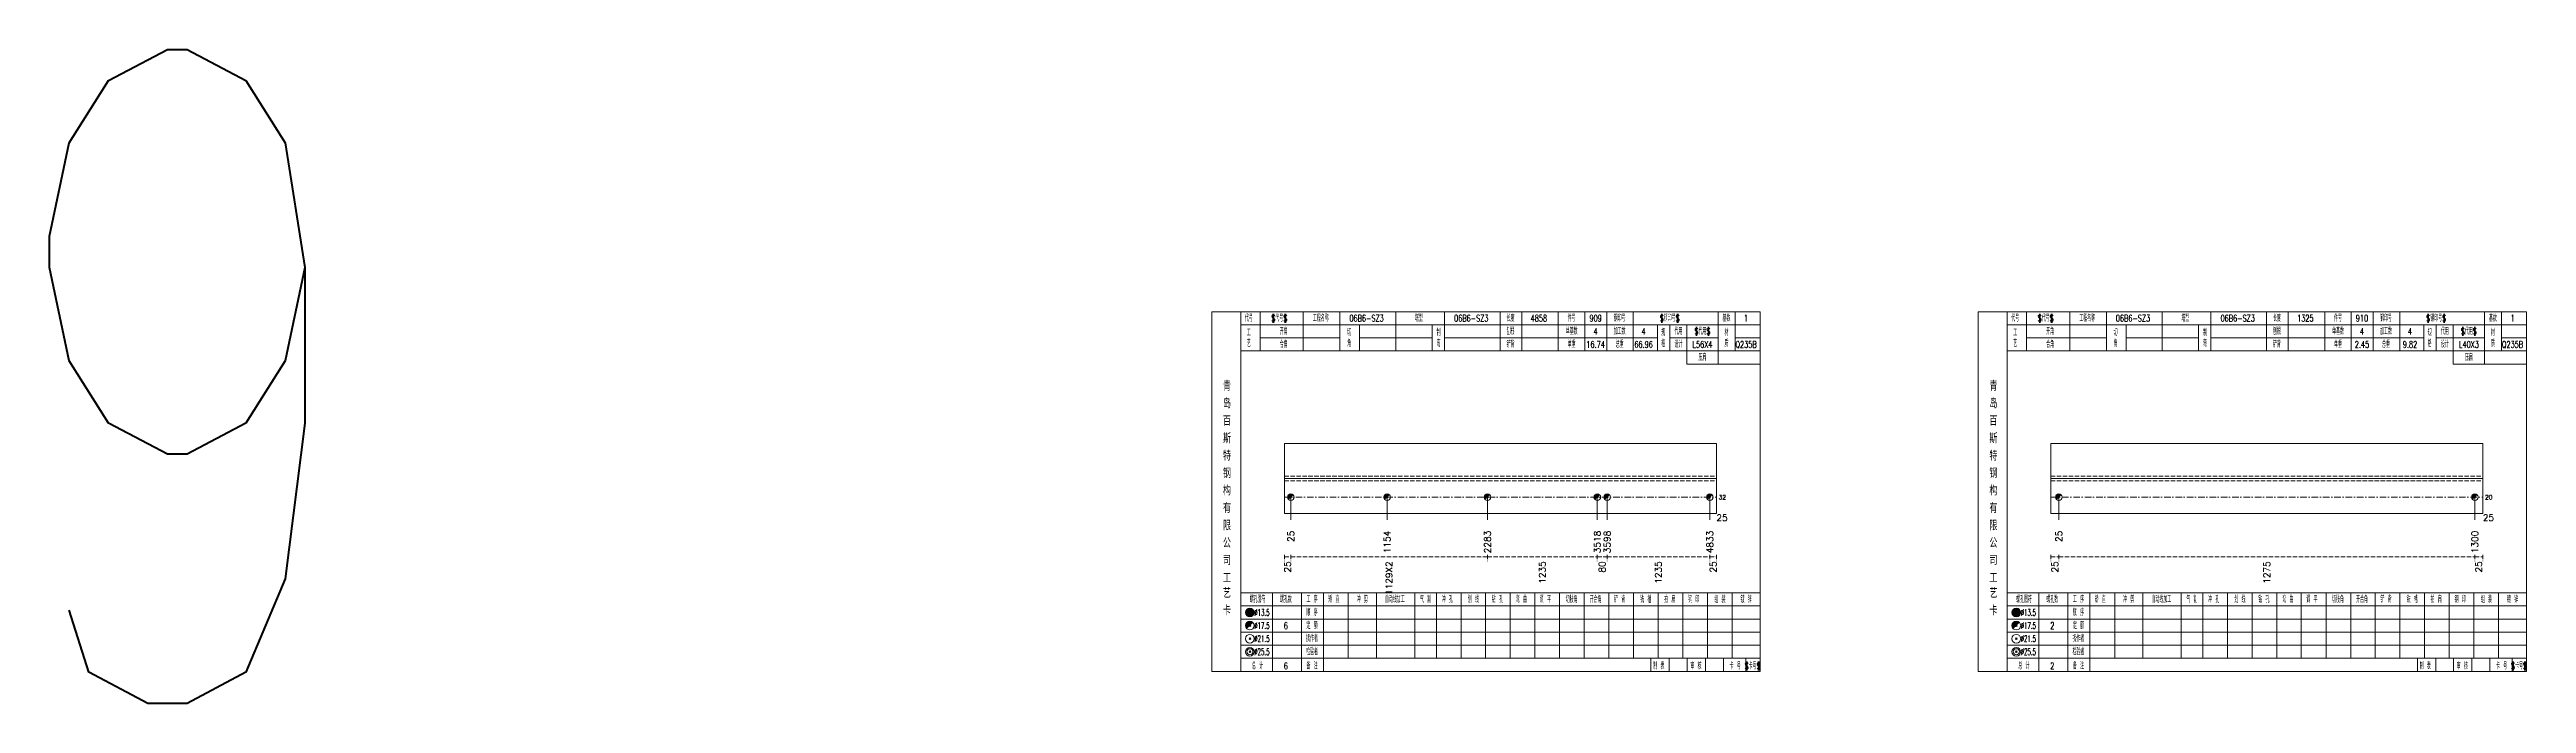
# Model space of a CAD drawing. Extents: x -533 to 8774, y 0 to 7979.
# Drawn here: x -533 to 603, y 1019 to 1319 of the extents above; entities that cross this region are included whole.
import ezdxf
from ezdxf.enums import TextEntityAlignment as Align

# ---------------------------------------------------------------- set-up
doc = ezdxf.new("R2010")
doc.units = 0
doc.header["$MEASUREMENT"] = 0
doc.linetypes.add('一点画线', pattern=[5.2, 3, -1, 0.2, -1])
doc.linetypes.add('虚线', pattern=[2.75, 2, -0.75])
doc.layers.get('0').update_dxf_attribs({"linetype": 'CONTINUOUS', "lineweight": 25})
for name, color, linetype, lineweight in [('1', 7, 'CONTINUOUS', 25), ('4', 7, 'CONTINUOUS', 25), ('5', 7, 'CONTINUOUS', 25)]:
    doc.layers.add(name, color=color, linetype=linetype, lineweight=lineweight)
doc.styles.get("Standard").update_dxf_attribs({"font": 'simplex.shx', "width": 0.7, "height": 3, "bigfont": 'gbhzfs.shx'})

# ---------------------------------------------------------------- blocks, each defined once
blk = doc.blocks.new('孔17.5')
at = {"layer": '5', "color": 7, "linetype": 'Continuous', "lineweight": 0}
for p, q in [((-0.2, -0.2), (0.2, 0.2)), ((-0.2, 0.2), (0.2, -0.2))]:
    blk.add_line(p, q, dxfattribs=at)
at = {"layer": '5', "color": 7, "linetype": 'Continuous', "lineweight": 13}
blk.add_circle((0, 0), 1, dxfattribs=at)
for radius in [0.9, 0.8, 0.7, 0.6, 0.5, 0.4, 0.3, 0.2, 0.1]:
    blk.add_arc((0, 0), radius, 45, 225, dxfattribs=at)

msp = doc.modelspace()

# ---------------------------------------------------------------- linework, layer by layer
at = {"color": 7, "linetype": 'Continuous', "lineweight": 18}
for p, q in [((33.3, 1138.3), (33.3, 1106.1)), ((33.3, 1138.3), (231.4, 1138.3)), ((231.4, 1138.3), (231.4, 1106.1)), ((384.7, 1138.3), (384.7, 1106.1)), ((384.7, 1138.3), (582.8, 1138.3)), ((582.8, 1138.3), (582.8, 1106.1)), ((33.3, 1122.2), (231.4, 1122.2)), ((384.7, 1122.2), (582.8, 1122.2))]:
    msp.add_line(p, q, dxfattribs=at)
at = {"color": 1, "linetype": '虚线', "lineweight": 18}
for p, q in [((33.3, 1123.3), (231.4, 1123.3)), ((33.3, 1121.1), (231.4, 1121.1)), ((384.7, 1123.3), (582.8, 1123.3)), ((384.7, 1121.1), (582.8, 1121.1))]:
    msp.add_line(p, q, dxfattribs=at)
at = {"color": 3, "linetype": '一点画线', "lineweight": 13}
for p, q in [((33.3, 1113.6), (231.4, 1113.6)), ((384.7, 1113.6), (582.8, 1113.6))]:
    msp.add_line(p, q, dxfattribs=at)
at = {"color": 7, "linetype": 'Continuous', "lineweight": 13}
for p, q in [((36.3, 1113.6), (36.3, 1103.2)), ((80.4, 1113.6), (80.4, 1103.2)), ((126.4, 1113.6), (126.4, 1103.2)), ((176.8, 1113.6), (176.8, 1103.2)), ((181.3, 1113.6), (181.3, 1103.2)), ((228.4, 1113.6), (228.4, 1103.2)), ((388.4, 1113.6), (388.4, 1103.2)), ((579.1, 1113.6), (579.1, 1103.2))]:
    msp.add_line(p, q, dxfattribs=at)
at = {"color": 8, "linetype": '虚线', "lineweight": 9}
for p, q in [((33.3, 1087.2), (33.3, 1084.2)), ((33.3, 1086.2), (36.3, 1086.2)), ((36.3, 1087.2), (36.3, 1084.2)), ((36.3, 1087.2), (36.3, 1084.2)), ((36.3, 1086.2), (126.4, 1086.2)), ((126.4, 1087.2), (126.4, 1084.2)), ((126.4, 1087.2), (126.4, 1084.2)), ((126.4, 1086.2), (176.8, 1086.2)), ((176.8, 1087.2), (176.8, 1084.2)), ((176.8, 1087.2), (176.8, 1084.2)), ((176.8, 1086.2), (181.3, 1086.2)), ((181.3, 1087.2), (181.3, 1084.2)), ((181.3, 1087.2), (181.3, 1084.2)), ((181.3, 1086.2), (228.4, 1086.2)), ((228.4, 1087.2), (228.4, 1084.2)), ((228.4, 1087.2), (228.4, 1084.2)), ((228.4, 1086.2), (231.4, 1086.2)), ((231.4, 1087.2), (231.4, 1084.2)), ((384.7, 1087.2), (384.7, 1084.2)), ((384.7, 1086.2), (388.4, 1086.2)), ((388.4, 1087.2), (388.4, 1084.2)), ((388.4, 1087.2), (388.4, 1084.2)), ((388.4, 1086.2), (579.1, 1086.2)), ((579.1, 1087.2), (579.1, 1084.2)), ((579.1, 1087.2), (579.1, 1084.2)), ((579.1, 1086.2), (582.8, 1086.2)), ((582.8, 1087.2), (582.8, 1084.2))]:
    msp.add_line(p, q, dxfattribs=at)
at = {"layer": '1', "color": 7, "linetype": 'Continuous', "lineweight": 18}
for p, q in [((33.3, 1106.1), (231.4, 1106.1)), ((384.7, 1106.1), (582.8, 1106.1))]:
    msp.add_line(p, q, dxfattribs=at)
at = {"layer": '4', "color": 1, "linetype": 'Continuous', "lineweight": 18}
for p, q in [((13.3, 1033.7), (13.3, 1198.7)), ((13.3, 1192.7), (251.4, 1192.7)), ((22.2, 1180.7), (22.2, 1198.7)), ((42, 1180.7), (42, 1198.7)), ((58.8, 1180.7), (58.8, 1198.7)), ((67.8, 1180.7), (67.8, 1192.7)), ((84.4, 1180.7), (84.4, 1198.7)), ((101.1, 1180.7), (101.1, 1192.7)), ((106.7, 1180.7), (106.7, 1198.7)), ((132.2, 1180.7), (132.2, 1198.7)), ((142.2, 1180.7), (142.2, 1198.7)), ((158.9, 1180.7), (158.9, 1198.7)), ((171.1, 1180.7), (171.1, 1198.7)), ((181.1, 1180.7), (181.1, 1198.7)), ((193.3, 1180.7), (193.3, 1198.7)), ((204.4, 1180.7), (204.4, 1192.7)), ((210, 1180.7), (210, 1192.7)), ((217.8, 1174.7), (217.8, 1192.7)), ((232.2, 1174.7), (232.2, 1198.7)), ((240, 1180.7), (240, 1198.7)), ((364.7, 1033.7), (364.7, 1198.7)), ((364.7, 1192.7), (602.8, 1192.7)), ((373.6, 1180.7), (373.6, 1198.7)), ((393.4, 1180.7), (393.4, 1198.7)), ((410.2, 1180.7), (410.2, 1198.7)), ((419.2, 1180.7), (419.2, 1192.7)), ((435.8, 1180.7), (435.8, 1198.7)), ((452.5, 1180.7), (452.5, 1192.7)), ((458.1, 1180.7), (458.1, 1198.7)), ((483.6, 1180.7), (483.6, 1198.7)), ((493.6, 1180.7), (493.6, 1198.7)), ((510.3, 1180.7), (510.3, 1198.7)), ((522.5, 1180.7), (522.5, 1198.7)), ((532.5, 1180.7), (532.5, 1198.7)), ((544.7, 1180.7), (544.7, 1198.7)), ((555.8, 1180.7), (555.8, 1192.7)), ((561.4, 1180.7), (561.4, 1192.7)), ((569.2, 1174.7), (569.2, 1192.7)), ((583.6, 1174.7), (583.6, 1198.7)), ((591.4, 1180.7), (591.4, 1198.7)), ((22.2, 1186.7), (58.8, 1186.7)), ((67.8, 1186.7), (101.1, 1186.7)), ((106.7, 1186.7), (204.4, 1186.7)), ((210, 1186.7), (232.2, 1186.7)), ((240, 1186.7), (251.4, 1186.7)), ((373.6, 1186.7), (410.2, 1186.7)), ((419.2, 1186.7), (452.5, 1186.7)), ((458.1, 1186.7), (555.8, 1186.7)), ((561.4, 1186.7), (583.6, 1186.7)), ((591.4, 1186.7), (602.8, 1186.7)), ((13.3, 1180.7), (251.4, 1180.7)), ((217.8, 1174.7), (251.4, 1174.7)), ((364.7, 1180.7), (602.8, 1180.7)), ((569.2, 1174.7), (602.8, 1174.7)), ((13.3, 1069.7), (251.4, 1069.7)), ((27.8, 1033.7), (27.8, 1069.7)), ((41.1, 1033.7), (41.1, 1069.7)), ((51.2, 1033.7), (51.2, 1069.7)), ((62.6, 1039.7), (62.6, 1069.7)), ((75.5, 1039.7), (75.5, 1069.7)), ((93.1, 1039.7), (93.1, 1069.7)), ((103, 1039.7), (103, 1069.7)), ((114.3, 1039.7), (114.3, 1069.7)), ((125.6, 1039.7), (125.6, 1069.7)), ((136.9, 1039.7), (136.9, 1069.7)), ((148.1, 1039.7), (148.1, 1069.7)), ((159.5, 1039.7), (159.5, 1069.7)), ((170.8, 1039.7), (170.8, 1069.7)), ((182.1, 1039.7), (182.1, 1069.7)), ((193.4, 1039.7), (193.4, 1069.7)), ((204.7, 1039.7), (204.7, 1069.7)), ((216, 1039.7), (216, 1069.7)), ((227.3, 1039.7), (227.3, 1069.7)), ((238.6, 1039.7), (238.6, 1069.7)), ((364.7, 1069.7), (602.8, 1069.7)), ((379.2, 1033.7), (379.2, 1069.7)), ((392.5, 1033.7), (392.5, 1069.7)), ((402.6, 1033.7), (402.6, 1069.7)), ((414, 1039.7), (414, 1069.7)), ((426.9, 1039.7), (426.9, 1069.7)), ((444.5, 1039.7), (444.5, 1069.7)), ((454.4, 1039.7), (454.4, 1069.7)), ((465.7, 1039.7), (465.7, 1069.7)), ((477, 1039.7), (477, 1069.7)), ((488.3, 1039.7), (488.3, 1069.7)), ((499.5, 1039.7), (499.5, 1069.7)), ((510.9, 1039.7), (510.9, 1069.7)), ((522.2, 1039.7), (522.2, 1069.7)), ((533.5, 1039.7), (533.5, 1069.7)), ((544.8, 1039.7), (544.8, 1069.7)), ((556.1, 1039.7), (556.1, 1069.7)), ((567.4, 1039.7), (567.4, 1069.7)), ((578.7, 1039.7), (578.7, 1069.7)), ((590, 1039.7), (590, 1069.7)), ((13.3, 1063.7), (251.4, 1063.7)), ((13.3, 1057.7), (251.4, 1057.7)), ((364.7, 1063.7), (602.8, 1063.7)), ((364.7, 1057.7), (602.8, 1057.7)), ((13.3, 1051.7), (251.4, 1051.7)), ((13.3, 1045.7), (251.4, 1045.7)), ((364.7, 1051.7), (602.8, 1051.7)), ((364.7, 1045.7), (602.8, 1045.7)), ((13.3, 1039.7), (251.4, 1039.7)), ((201.4, 1033.7), (201.4, 1039.7)), ((209.8, 1033.7), (209.8, 1039.7)), ((218, 1033.7), (218, 1039.7)), ((226.4, 1033.7), (226.4, 1039.7)), ((234.6, 1033.7), (234.6, 1039.7)), ((244.9, 1033.7), (244.9, 1039.7)), ((364.7, 1039.7), (602.8, 1039.7)), ((552.8, 1033.7), (552.8, 1039.7)), ((561.2, 1033.7), (561.2, 1039.7)), ((569.4, 1033.7), (569.4, 1039.7)), ((577.8, 1033.7), (577.8, 1039.7)), ((586, 1033.7), (586, 1039.7)), ((596.3, 1033.7), (596.3, 1039.7))]:
    msp.add_line(p, q, dxfattribs=at)
at = {"layer": '4', "color": 7, "linetype": 'Continuous', "lineweight": 13}
for p, q in [((17.3, 1060.5), (17.7, 1060.9)), ((17.7, 1060.5), (17.3, 1060.9)), ((368.7, 1060.5), (369.1, 1060.9)), ((369.1, 1060.5), (368.7, 1060.9)), ((17.1, 1048.3), (17.9, 1049.1)), ((17.9, 1048.3), (17.1, 1049.1)), ((368.5, 1048.3), (369.3, 1049.1)), ((369.3, 1048.3), (368.5, 1049.1)), ((17.1, 1042.3), (17.9, 1043.1)), ((17.9, 1042.3), (17.1, 1043.1)), ((368.5, 1042.3), (369.3, 1043.1)), ((369.3, 1042.3), (368.5, 1043.1))]:
    msp.add_line(p, q, dxfattribs=at)
at = {"layer": '4', "color": 7, "linetype": 'Continuous', "lineweight": 0}
for p, q in [((17.1, 1054.3), (17.9, 1055.1)), ((17.1, 1055.1), (17.9, 1054.3)), ((368.5, 1054.3), (369.3, 1055.1)), ((368.5, 1055.1), (369.3, 1054.3))]:
    msp.add_line(p, q, dxfattribs=at)
at = {"layer": '4', "color": 1, "linetype": 'Continuous', "lineweight": 18}
for points in [[(0, 1198.7), (0, 1033.7), (251.4, 1033.7), (251.4, 1198.7)], [(351.4, 1198.7), (351.4, 1033.7), (602.8, 1033.7), (602.8, 1198.7)]]:
    msp.add_lwpolyline(points, close=True, dxfattribs=at)
at = {"layer": '4', "color": 7, "linetype": 'Continuous', "lineweight": 13}
for centre, radius in [((17.5, 1060.7), 2), ((17.5, 1054.7), 2), ((17.5, 1060.7), 1.8), ((17.5, 1060.7), 1.6), ((17.5, 1060.7), 1.4), ((17.5, 1060.7), 1.2), ((17.5, 1060.7), 1), ((17.5, 1060.7), 0.8), ((17.5, 1060.7), 0.6), ((17.5, 1060.7), 0.4), ((17.5, 1060.7), 0.2), ((368.9, 1060.7), 2), ((368.9, 1054.7), 2), ((368.9, 1060.7), 1.8), ((368.9, 1060.7), 1.6), ((368.9, 1060.7), 1.4), ((368.9, 1060.7), 1.2), ((368.9, 1060.7), 1), ((368.9, 1060.7), 0.8), ((368.9, 1060.7), 0.6), ((368.9, 1060.7), 0.4), ((368.9, 1060.7), 0.2), ((17.5, 1048.7), 2), ((368.9, 1048.7), 2), ((17.5, 1042.7), 2), ((17.5, 1042.7), 1.4), ((368.9, 1042.7), 2), ((368.9, 1042.7), 1.4)]:
    msp.add_circle(centre, radius, dxfattribs=at)
for centre, radius in [((17.5, 1054.7), 1.8), ((17.5, 1054.7), 1.6), ((368.9, 1054.7), 1.8), ((368.9, 1054.7), 1.6), ((17.5, 1054.7), 1.4), ((17.5, 1054.7), 1.2), ((17.5, 1054.7), 1), ((17.5, 1054.7), 0.8), ((17.5, 1054.7), 0.6), ((17.5, 1054.7), 0.4), ((17.5, 1054.7), 0.2), ((368.9, 1054.7), 1.4), ((368.9, 1054.7), 1.2), ((368.9, 1054.7), 1), ((368.9, 1054.7), 0.8), ((368.9, 1054.7), 0.6), ((368.9, 1054.7), 0.4), ((368.9, 1054.7), 0.2)]:
    msp.add_arc(centre, radius, 45, 225, dxfattribs=at)

# ---------------------------------------------------------------- block references
at = {"layer": '1', "color": 7, "linetype": 'Continuous', "lineweight": 13, "xscale": 1.5, "yscale": 1.5, "zscale": 1.5}
for p in [(36.3, 1113.6), (80.4, 1113.6), (126.4, 1113.6), (176.8, 1113.6), (181.3, 1113.6), (228.4, 1113.6), (388.4, 1113.6), (579.1, 1113.6)]:
    msp.add_blockref('孔17.5', p, dxfattribs=at)

# ---------------------------------------------------------------- texts
at = {"color": 7, "linetype": 'Continuous', "lineweight": 13}
for s, p in [('32', (232.4, 1113.6)), ('20', (583.8, 1113.6))]:
    msp.add_text(s, height=2, dxfattribs=at).set_placement(p, align=Align.MIDDLE_LEFT)
at = {"color": 8, "linetype": 'Continuous', "lineweight": 9}
for s, p in [('25', (34.8, 1084.2)), ('1129X2', (81.3, 1084.2)), ('1235', (151.6, 1084.2)), ('80', (179, 1084.2)), ('1235', (204.8, 1084.2)), ('25', (229.9, 1084.2)), ('25', (386.6, 1084.2)), ('1275', (483.8, 1084.2)), ('25', (580.9, 1084.2))]:
    msp.add_text(s, height=3, rotation=90, dxfattribs=at).set_placement(p, align=Align.MIDDLE_RIGHT)
at = {"color": 0, "linetype": 'Continuous', "insert": (-559.8, 1319), "char_height": 300, "width": 15280.334, "attachment_point": 1}
msp.add_mtext('9', dxfattribs=at)
at = {"layer": '1', "color": 7, "linetype": 'Continuous', "lineweight": 13}
for p in [(231.4, 1104.2), (582.8, 1104.2)]:
    msp.add_text('25', height=3, dxfattribs=at).set_placement(p, align=Align.MIDDLE_LEFT)
for s, p in [('25', (36.3, 1098.2)), ('1154', (80.4, 1098.2)), ('2283', (126.4, 1098.2)), ('3518', (176.8, 1098.2)), ('3598', (181.3, 1098.2)), ('4833', (228.4, 1098.2)), ('25', (388.4, 1098.2)), ('1300', (579.1, 1098.2))]:
    msp.add_text(s, height=3, rotation=90, dxfattribs=at).set_placement(p, align=Align.MIDDLE_RIGHT)
at = {"layer": '4', "color": 1, "linetype": 'Continuous', "lineweight": 13}
for s, height, width, p in [('代号', 3, 0.6, (17, 1195.7)), ('$代号$', 3, 0.6, (31, 1195.7)), ('工程名称', 3, 0.6, (50, 1195.7)), ('06B6-SZ3', 3, 0.6, (71, 1195.7)), ('塔型', 3, 0.6, (95, 1195.7)), ('06B6-SZ3', 3, 0.6, (119, 1195.7)), ('长度', 3, 0.6, (137, 1195.7)), ('4858', 3, 0.6, (150, 1195.7)), ('件号', 3, 0.6, (165, 1195.7)), ('909', 3, 0.6, (176, 1195.7)), ('钢印号', 3, 0.6, (187, 1195.7)), ('$钢印号$', 3, 0.6, (210, 1195.7)), ('基数', 3, 0.6, (236, 1195.7)), ('1', 3, 0.6, (245, 1195.7)), ('代号', 3, 0.6, (368.4, 1195.7)), ('$代号$', 3, 0.6, (382.4, 1195.7)), ('工程名称', 3, 0.6, (401.4, 1195.7)), ('06B6-SZ3', 3, 0.6, (422.4, 1195.7)), ('塔型', 3, 0.6, (446.4, 1195.7)), ('06B6-SZ3', 3, 0.6, (470.4, 1195.7)), ('长度', 3, 0.6, (488.4, 1195.7)), ('1325', 3, 0.6, (501.4, 1195.7)), ('件号', 3, 0.6, (516.4, 1195.7)), ('910', 3, 0.6, (527.4, 1195.7)), ('钢印号', 3, 0.6, (538.4, 1195.7)), ('$钢印号$', 3, 0.6, (561.4, 1195.7)), ('基数', 3, 0.6, (587.4, 1195.7)), ('1', 3, 0.6, (596.4, 1195.7)), ('工', 3, 0.6, (17, 1189.1)), ('艺', 3, 0.6, (17, 1184.1)), ('开角', 3, 0.6, (33, 1189.7)), ('合角', 3, 0.6, (33, 1183.7)), ('切', 3, 0.6, (63, 1189.1)), ('角', 3, 0.6, (63, 1184.1)), ('制', 3, 0.6, (104, 1189.1)), ('弯', 3, 0.6, (104, 1184.1)), ('刨根', 3, 0.6, (137, 1189.7)), ('铲背', 3, 0.6, (137, 1183.7)), ('单基数', 3, 0.6, (165, 1189.7)), ('单重', 3, 0.6, (165, 1183.7)), ('16.74', 3, 0.6, (176, 1183.7)), ('4', 3, 0.6, (176, 1189.7)), ('加工数', 3, 0.6, (187, 1189.7)), ('总重', 3, 0.6, (187, 1183.7)), ('66.96', 3, 0.6, (198, 1183.7)), ('4', 3, 0.6, (198, 1189.7)), ('规', 3, 0.6, (207, 1189.1)), ('格', 3, 0.6, (207, 1184.1)), ('代用', 3, 0.6, (214, 1189.7)), ('设计', 3, 0.6, (214, 1183.7)), ('L56X4', 3, 0.6, (225, 1183.7)), ('$代用$', 3, 0.6, (225, 1189.7)), ('材', 3, 0.6, (236, 1189.1)), ('质', 3, 0.6, (236, 1184.1)), ('Q235B', 3, 0.6, (245, 1183.7)), ('工', 3, 0.6, (368.4, 1189.1)), ('艺', 3, 0.6, (368.4, 1184.1)), ('开角', 3, 0.6, (384.4, 1189.7)), ('合角', 3, 0.6, (384.4, 1183.7)), ('切', 3, 0.6, (414.4, 1189.1)), ('角', 3, 0.6, (414.4, 1184.1)), ('制', 3, 0.6, (455.4, 1189.1)), ('弯', 3, 0.6, (455.4, 1184.1)), ('刨根', 3, 0.6, (488.4, 1189.7)), ('铲背', 3, 0.6, (488.4, 1183.7)), ('单基数', 3, 0.6, (516.4, 1189.7)), ('单重', 3, 0.6, (516.4, 1183.7)), ('2.45', 3, 0.6, (527.4, 1183.7)), ('4', 3, 0.6, (527.4, 1189.7)), ('加工数', 3, 0.6, (538.4, 1189.7)), ('总重', 3, 0.6, (538.4, 1183.7)), ('9.82', 3, 0.6, (549.4, 1183.7)), ('4', 3, 0.6, (549.4, 1189.7)), ('规', 3, 0.6, (558.4, 1189.1)), ('格', 3, 0.6, (558.4, 1184.1)), ('代用', 3, 0.6, (565.4, 1189.7)), ('设计', 3, 0.6, (565.4, 1183.7)), ('L40X3', 3, 0.6, (576.4, 1183.7)), ('$代用$', 3, 0.6, (576.4, 1189.7)), ('材', 3, 0.6, (587.4, 1189.1)), ('质', 3, 0.6, (587.4, 1184.1)), ('Q235B', 3, 0.6, (596.4, 1183.7)), ('压扁', 3, 0.6, (225, 1177.7)), ('压扁', 3, 0.6, (576.4, 1177.7)), ('青', 4.6, 0.8, (7, 1164.7)), ('岛', 4.6, 0.8, (7, 1156.7)), ('青', 4.6, 0.8, (358.4, 1164.7)), ('岛', 4.6, 0.8, (358.4, 1156.7)), ('百', 4.6, 0.8, (7, 1148.7)), ('百', 4.6, 0.8, (358.4, 1148.7)), ('斯', 4.6, 0.8, (7, 1140.7)), ('斯', 4.6, 0.8, (358.4, 1140.7)), ('特', 4.6, 0.8, (7, 1132.7)), ('钢', 4.6, 0.8, (7, 1124.7)), ('特', 4.6, 0.8, (358.4, 1132.7)), ('钢', 4.6, 0.8, (358.4, 1124.7)), ('构', 4.6, 0.8, (7, 1116.7)), ('构', 4.6, 0.8, (358.4, 1116.7)), ('有', 4.6, 0.8, (7, 1108.7)), ('限', 4.6, 0.8, (7, 1100.7)), ('有', 4.6, 0.8, (358.4, 1108.7)), ('限', 4.6, 0.8, (358.4, 1100.7)), ('公', 4.6, 0.8, (7, 1092.7)), ('公', 4.6, 0.8, (358.4, 1092.7)), ('司', 4.6, 0.8, (7, 1084.7)), ('司', 4.6, 0.8, (358.4, 1084.7)), ('工', 4.6, 0.8, (7, 1076.7)), ('艺', 4.6, 0.8, (7, 1069.7)), ('螺孔图符', 3, 0.6, (21, 1066.7)), ('螺孔数', 3, 0.6, (34, 1066.7)), ('工 序', 3, 0.6, (46, 1066.7)), ('矫 直', 3, 0.6, (56, 1066.7)), ('冲 剪', 3, 0.6, (69, 1066.7)), ('自动线加工', 3, 0.6, (84, 1066.7)), ('气 割', 3, 0.6, (98, 1066.7)), ('冲 孔', 3, 0.6, (108, 1066.7)), ('划 线', 3, 0.6, (120, 1066.7)), ('钻 孔', 3, 0.6, (131, 1066.7)), ('弯 曲', 3, 0.6, (142, 1066.7)), ('调 平', 3, 0.6, (153, 1066.7)), ('切肢角', 3, 0.6, (165, 1066.7)), ('开合角', 3, 0.6, (176, 1066.7)), ('铲 背', 3, 0.6, (187, 1066.7)), ('铣 槽', 3, 0.6, (199, 1066.7)), ('拍 扁', 3, 0.6, (210, 1066.7)), ('钢 印', 3, 0.6, (221, 1066.7)), ('组 装', 3, 0.6, (233, 1066.7)), ('镀 锌', 3, 0.6, (245, 1066.7)), ('工', 4.6, 0.8, (358.4, 1076.7)), ('艺', 4.6, 0.8, (358.4, 1069.7)), ('螺孔图符', 3, 0.6, (372.4, 1066.7)), ('螺孔数', 3, 0.6, (385.4, 1066.7)), ('工 序', 3, 0.6, (397.4, 1066.7)), ('矫 直', 3, 0.6, (407.4, 1066.7)), ('冲 剪', 3, 0.6, (420.4, 1066.7)), ('自动线加工', 3, 0.6, (435.4, 1066.7)), ('气 割', 3, 0.6, (449.4, 1066.7)), ('冲 孔', 3, 0.6, (459.4, 1066.7)), ('划 线', 3, 0.6, (471.4, 1066.7)), ('钻 孔', 3, 0.6, (482.4, 1066.7)), ('弯 曲', 3, 0.6, (493.4, 1066.7)), ('调 平', 3, 0.6, (504.4, 1066.7)), ('切肢角', 3, 0.6, (516.4, 1066.7)), ('开合角', 3, 0.6, (527.4, 1066.7)), ('铲 背', 3, 0.6, (538.4, 1066.7)), ('铣 槽', 3, 0.6, (550.4, 1066.7)), ('拍 扁', 3, 0.6, (561.4, 1066.7)), ('钢 印', 3, 0.6, (572.4, 1066.7)), ('组 装', 3, 0.6, (584.4, 1066.7)), ('镀 锌', 3, 0.6, (596.4, 1066.7)), ('卡', 4.6, 0.8, (7, 1061.7)), ('%%C13.5', 3, 0.5, (23, 1060.7)), ('%%C17.5', 3, 0.5, (23, 1054.7)), ('6', 3.2, 0.6, (34, 1054.7)), ('顺 序', 3, 0.6, (46, 1060.7)), ('定 额', 3, 0.6, (46, 1054.7)), ('卡', 4.6, 0.8, (358.4, 1061.7)), ('%%C13.5', 3, 0.5, (374.4, 1060.7)), ('%%C17.5', 3, 0.5, (374.4, 1054.7)), ('2', 3.2, 0.6, (385.4, 1054.7)), ('顺 序', 3, 0.6, (397.4, 1060.7)), ('定 额', 3, 0.6, (397.4, 1054.7)), ('%%C21.5', 3, 0.5, (23, 1048.7)), ('操作者', 3, 0.6, (46, 1048.7)), ('%%C21.5', 3, 0.5, (374.4, 1048.7)), ('操作者', 3, 0.6, (397.4, 1048.7)), ('总 计', 3, 0.6, (21, 1036.2)), ('%%C25.5', 3, 0.5, (23, 1042.7)), ('6', 3, 0.6, (34, 1036.2)), ('检验者', 3, 0.6, (46, 1042.7)), ('备 注', 3, 0.6, (46, 1036.2)), ('制 表', 3, 0.6, (205, 1036.2)), ('审 核', 3, 0.6, (222, 1036.2)), ('卡 号', 3, 0.6, (240, 1036.2)), ('$卡号$', 3, 0.6, (248, 1036.2)), ('总 计', 3, 0.6, (372.4, 1036.2)), ('%%C25.5', 3, 0.5, (374.4, 1042.7)), ('2', 3, 0.6, (385.4, 1036.2)), ('检验者', 3, 0.6, (397.4, 1042.7)), ('备 注', 3, 0.6, (397.4, 1036.2)), ('制 表', 3, 0.6, (556.4, 1036.2)), ('审 核', 3, 0.6, (573.4, 1036.2)), ('卡 号', 3, 0.6, (591.4, 1036.2)), ('$卡号$', 3, 0.6, (599.4, 1036.2))]:
    msp.add_text(s, height=height, dxfattribs=dict(at, width=width)).set_placement(p, align=Align.MIDDLE_CENTER)

doc.saveas('drawing.dxf')
